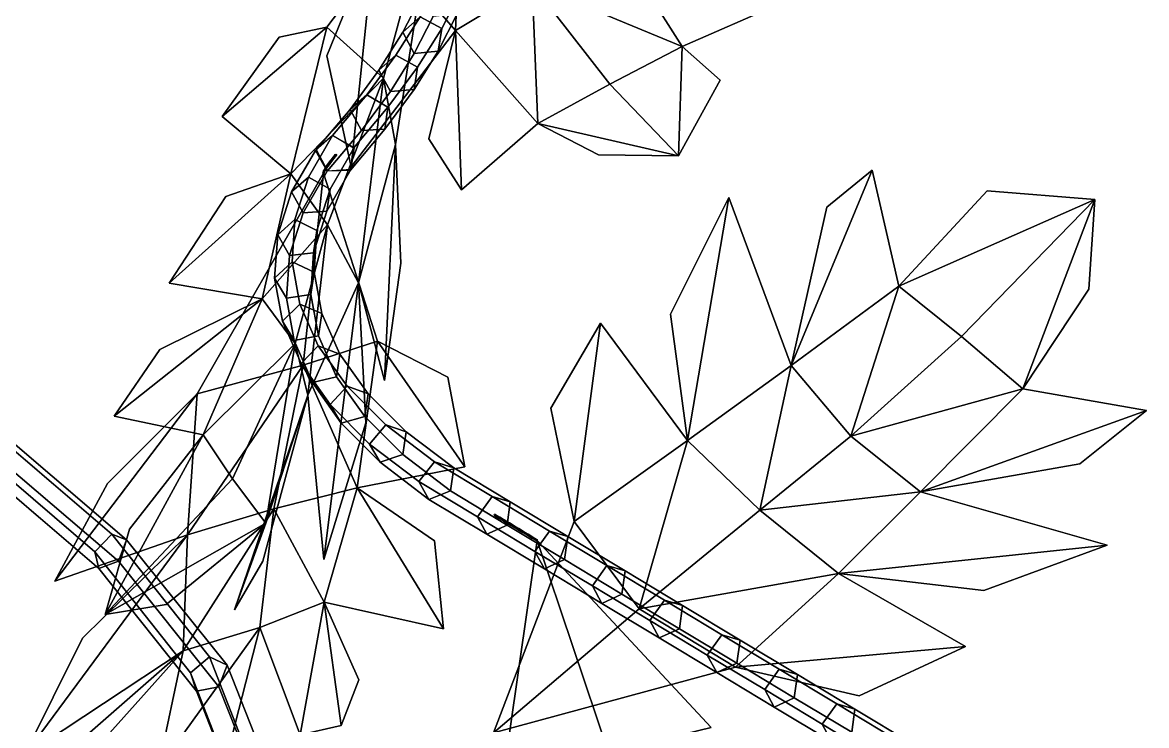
# Model space of a CAD drawing. Header units: metres. Extents: x -349 to 464, y -383 to 362.
# Drawn here: x 318.5 to 381.3, y 20.8 to 60 of the extents above; entities that cross this region are included whole.
import ezdxf

# ---------------------------------------------------------------- set-up
doc = ezdxf.new("R2010")
doc.units = ezdxf.units.M

msp = doc.modelspace()

# ---------------------------------------------------------------- linework, layer by layer
at = {"layer": 'Breeder_Leaf', "color": 3}
for points in [[(341.6225, 67.8382, 623.3669), (338.6625, 56.9272, 617.5729), (335.4989, 59.7669, 612.5406)], [(341.6225, 67.8382, 623.3669), (335.4989, 59.7669, 612.5406), (338.6625, 56.9272, 617.5729)], [(339.3452, 53.2165, 622.4314), (338.6625, 56.9272, 617.5729), (341.6225, 67.8382, 623.3669)], [(339.3452, 53.2165, 622.4314), (341.6225, 67.8382, 623.3669), (338.6625, 56.9272, 617.5729)], [(343.0362, 67.6921, 588.0978), (342.69, 59.5863, 593.0864), (338.1809, 64.7814, 589.3542)], [(343.0362, 67.6921, 588.0978), (338.1809, 64.7814, 589.3542), (342.69, 59.5863, 593.0864)], [(343.0362, 67.6921, 588.0978), (346.9749, 62.1674, 591.9406), (342.69, 59.5863, 593.0864)], [(343.0362, 67.6921, 588.0978), (342.69, 59.5863, 593.0864), (346.9749, 62.1674, 591.9406)], [(336.8562, 51.9666, 598.1259), (335.5002, 58.165, 593.4692), (338.1809, 64.7814, 589.3542)], [(336.8562, 51.9666, 598.1259), (338.1809, 64.7814, 589.3542), (335.5002, 58.165, 593.4692)], [(342.69, 59.5863, 593.0864), (336.8562, 51.9666, 598.1259), (338.1809, 64.7814, 589.3542)], [(342.69, 59.5863, 593.0864), (338.1809, 64.7814, 589.3542), (336.8562, 51.9666, 598.1259)], [(351.3622, 64.9654, 591.9699), (355.3488, 58.6849, 596.4969), (346.9749, 62.1674, 591.9406)], [(351.3622, 64.9654, 591.9699), (346.9749, 62.1674, 591.9406), (355.3488, 58.6849, 596.4969)], [(351.3622, 64.9654, 591.9699), (360.8106, 61.0615, 599.4649), (355.3488, 58.6849, 596.4969)], [(351.3622, 64.9654, 591.9699), (355.3488, 58.6849, 596.4969), (360.8106, 61.0615, 599.4649)], [(346.9749, 62.1674, 591.9406), (347.2883, 54.3922, 598.6256), (342.69, 59.5863, 593.0864)], [(346.9749, 62.1674, 591.9406), (342.69, 59.5863, 593.0864), (347.2883, 54.3922, 598.6256)], [(355.3488, 58.6849, 596.4969), (351.3061, 56.5925, 597.6579), (346.9749, 62.1674, 591.9406)], [(355.3488, 58.6849, 596.4969), (346.9749, 62.1674, 591.9406), (351.3061, 56.5925, 597.6579)], [(346.9749, 62.1674, 591.9406), (351.3061, 56.5925, 597.6579), (347.2883, 54.3922, 598.6256)], [(346.9749, 62.1674, 591.9406), (347.2883, 54.3922, 598.6256), (351.3061, 56.5925, 597.6579)], [(333.5025, 51.578, 608.4553), (329.6518, 54.7849, 601.6871), (335.4989, 59.7669, 612.5406)], [(333.5025, 51.578, 608.4553), (335.4989, 59.7669, 612.5406), (329.6518, 54.7849, 601.6871)], [(329.6518, 54.7849, 601.6871), (332.8414, 59.208, 605.9032), (335.4989, 59.7669, 612.5406)], [(329.6518, 54.7849, 601.6871), (335.4989, 59.7669, 612.5406), (332.8414, 59.208, 605.9032)], [(338.6625, 56.9272, 617.5729), (333.5025, 51.578, 608.4553), (335.4989, 59.7669, 612.5406)], [(338.6625, 56.9272, 617.5729), (335.4989, 59.7669, 612.5406), (333.5025, 51.578, 608.4553)], [(343.0254, 50.6771, 603.229), (341.2012, 53.5219, 599.6125), (342.69, 59.5863, 593.0864)], [(343.0254, 50.6771, 603.229), (342.69, 59.5863, 593.0864), (341.2012, 53.5219, 599.6125)], [(347.2883, 54.3922, 598.6256), (343.0254, 50.6771, 603.229), (342.69, 59.5863, 593.0864)], [(347.2883, 54.3922, 598.6256), (342.69, 59.5863, 593.0864), (343.0254, 50.6771, 603.229)], [(355.3488, 58.6849, 596.4969), (355.1386, 52.579, 606.8022), (351.3061, 56.5925, 597.6579)], [(355.3488, 58.6849, 596.4969), (351.3061, 56.5925, 597.6579), (355.1386, 52.579, 606.8022)], [(355.3488, 58.6849, 596.4969), (357.4687, 56.8153, 603.1997), (355.1386, 52.579, 606.8022)], [(355.3488, 58.6849, 596.4969), (355.1386, 52.579, 606.8022), (357.4687, 56.8153, 603.1997)], [(338.6625, 56.9272, 617.5729), (335.541, 48.723, 613.0726), (333.5025, 51.578, 608.4553)], [(338.6625, 56.9272, 617.5729), (333.5025, 51.578, 608.4553), (335.541, 48.723, 613.0726)], [(337.281, 45.4923, 617.5571), (335.541, 48.723, 613.0726), (338.6625, 56.9272, 617.5729)], [(337.281, 45.4923, 617.5571), (338.6625, 56.9272, 617.5729), (335.541, 48.723, 613.0726)], [(339.3452, 53.2165, 622.4314), (337.281, 45.4923, 617.5571), (338.6625, 56.9272, 617.5729)], [(339.3452, 53.2165, 622.4314), (338.6625, 56.9272, 617.5729), (337.281, 45.4923, 617.5571)], [(351.3061, 56.5925, 597.6579), (355.1386, 52.579, 606.8022), (347.2883, 54.3922, 598.6256)], [(351.3061, 56.5925, 597.6579), (347.2883, 54.3922, 598.6256), (355.1386, 52.579, 606.8022)], [(355.1386, 52.579, 606.8022), (350.6731, 52.643, 604.1407), (347.2883, 54.3922, 598.6256)], [(355.1386, 52.579, 606.8022), (347.2883, 54.3922, 598.6256), (350.6731, 52.643, 604.1407)], [(339.3452, 53.2165, 622.4314), (338.7198, 40.04029, 623.7763), (337.281, 45.4923, 617.5571)], [(339.3452, 53.2165, 622.4314), (337.281, 45.4923, 617.5571), (338.7198, 40.04029, 623.7763)], [(339.3452, 53.2165, 622.4314), (339.6389, 46.5847, 625.2259), (338.7198, 40.04029, 623.7763)], [(339.3452, 53.2165, 622.4314), (338.7198, 40.04029, 623.7763), (339.6389, 46.5847, 625.2259)], [(331.8961, 44.5984, 605.3001), (326.6924, 45.4787, 595.8324), (333.5025, 51.578, 608.4553)], [(331.8961, 44.5984, 605.3001), (333.5025, 51.578, 608.4553), (326.6924, 45.4787, 595.8324)], [(326.6924, 45.4787, 595.8324), (329.8578, 50.3152, 601.174), (333.5025, 51.578, 608.4553)], [(326.6924, 45.4787, 595.8324), (333.5025, 51.578, 608.4553), (329.8578, 50.3152, 601.174)], [(335.3189, 51.6061, 671.7344), (334.1867, 40.8944, 678.4694), (328.2696, 39.2975, 676.0542)], [(335.3189, 51.6061, 671.7344), (328.2696, 39.2975, 676.0542), (334.1867, 40.8944, 678.4694)], [(335.541, 48.723, 613.0726), (331.8961, 44.5984, 605.3001), (333.5025, 51.578, 608.4553)], [(335.541, 48.723, 613.0726), (333.5025, 51.578, 608.4553), (331.8961, 44.5984, 605.3001)], [(338.331, 42.2262, 682.8159), (334.1867, 40.8944, 678.4694), (335.3189, 51.6061, 671.7344)], [(338.331, 42.2262, 682.8159), (335.3189, 51.6061, 671.7344), (334.1867, 40.8944, 678.4694)], [(361.4352, 40.8747, 399.9663), (365.9599, 51.7786, 395.3489), (367.4603, 45.2967, 395.497)], [(361.4352, 40.8747, 399.9663), (367.4603, 45.2967, 395.497), (365.9599, 51.7786, 395.3489)], [(361.4352, 40.8747, 399.9663), (363.4242, 49.7103, 396.4868), (365.9599, 51.7786, 395.3489)], [(361.4352, 40.8747, 399.9663), (365.9599, 51.7786, 395.3489), (363.4242, 49.7103, 396.4868)], [(355.6543, 36.6835, 403.3509), (354.7011, 43.7448, 399.2428), (357.9495, 50.2577, 395.873)], [(355.6543, 36.6835, 403.3509), (357.9495, 50.2577, 395.873), (354.7011, 43.7448, 399.2428)], [(355.6543, 36.6835, 403.3509), (357.9495, 50.2577, 395.873), (361.4352, 40.8747, 399.9663)], [(355.6543, 36.6835, 403.3509), (361.4352, 40.8747, 399.9663), (357.9495, 50.2577, 395.873)], [(367.4603, 45.2967, 395.497), (372.3827, 50.6197, 396.092), (378.3924, 50.1464, 396.202)], [(367.4603, 45.2967, 395.497), (378.3924, 50.1464, 396.202), (372.3827, 50.6197, 396.092)], [(367.4603, 45.2967, 395.497), (378.3924, 50.1464, 396.202), (370.952, 42.4955, 396.9223)], [(367.4603, 45.2967, 395.497), (370.952, 42.4955, 396.9223), (378.3924, 50.1464, 396.202)], [(370.952, 42.4955, 396.9223), (378.3924, 50.1464, 396.202), (374.3876, 39.5702, 398.1713)], [(370.952, 42.4955, 396.9223), (374.3876, 39.5702, 398.1713), (378.3924, 50.1464, 396.202)], [(378.3924, 50.1464, 396.202), (378.064, 45.1438, 397.5787), (374.3876, 39.5702, 398.1713)], [(378.3924, 50.1464, 396.202), (374.3876, 39.5702, 398.1713), (378.064, 45.1438, 397.5787)], [(335.541, 48.723, 613.0726), (333.7285, 42.09446, 609.3875), (331.8961, 44.5984, 605.3001)], [(335.541, 48.723, 613.0726), (331.8961, 44.5984, 605.3001), (333.7285, 42.09446, 609.3875)], [(334.4351, 39.2273, 613.6723), (333.7285, 42.09446, 609.3875), (335.541, 48.723, 613.0726)], [(334.4351, 39.2273, 613.6723), (335.541, 48.723, 613.0726), (333.7285, 42.09446, 609.3875)], [(337.281, 45.4923, 617.5571), (334.4351, 39.2273, 613.6723), (335.541, 48.723, 613.0726)], [(337.281, 45.4923, 617.5571), (335.541, 48.723, 613.0726), (334.4351, 39.2273, 613.6723)], [(337.281, 45.4923, 617.5571), (335.3452, 30.04503, 619.3115), (334.4351, 39.2273, 613.6723)], [(337.281, 45.4923, 617.5571), (334.4351, 39.2273, 613.6723), (335.3452, 30.04503, 619.3115)], [(337.281, 45.4923, 617.5571), (337.6895, 37.676, 620.084), (335.3452, 30.04503, 619.3115)], [(337.281, 45.4923, 617.5571), (335.3452, 30.04503, 619.3115), (337.6895, 37.676, 620.084)], [(361.4352, 40.8747, 399.9663), (367.4603, 45.2967, 395.497), (364.769, 36.9239, 400.5628)], [(361.4352, 40.8747, 399.9663), (364.769, 36.9239, 400.5628), (367.4603, 45.2967, 395.497)], [(367.4603, 45.2967, 395.497), (370.952, 42.4955, 396.9223), (364.769, 36.9239, 400.5628)], [(367.4603, 45.2967, 395.497), (364.769, 36.9239, 400.5628), (370.952, 42.4955, 396.9223)], [(328.5896, 37.00032, 602.1155), (323.6341, 38.03996, 596.8688), (331.8961, 44.5984, 605.3001)], [(328.5896, 37.00032, 602.1155), (331.8961, 44.5984, 605.3001), (323.6341, 38.03996, 596.8688)], [(323.6341, 38.03996, 596.8688), (326.1826, 41.7628, 598.9048), (331.8961, 44.5984, 605.3001)], [(323.6341, 38.03996, 596.8688), (331.8961, 44.5984, 605.3001), (326.1826, 41.7628, 598.9048)], [(333.7285, 42.09446, 609.3875), (328.5896, 37.00032, 602.1155), (331.8961, 44.5984, 605.3001)], [(333.7285, 42.09446, 609.3875), (331.8961, 44.5984, 605.3001), (328.5896, 37.00032, 602.1155)], [(349.3112, 32.1663, 408.5512), (348.0191, 38.489, 405.3528), (350.7843, 43.2396, 401.4079)], [(349.3112, 32.1663, 408.5512), (350.7843, 43.2396, 401.4079), (348.0191, 38.489, 405.3528)], [(349.3112, 32.1663, 408.5512), (350.7843, 43.2396, 401.4079), (355.6543, 36.6835, 403.3509)], [(349.3112, 32.1663, 408.5512), (355.6543, 36.6835, 403.3509), (350.7843, 43.2396, 401.4079)], [(333.7285, 42.09446, 609.3875), (330.2389, 34.5407, 605.742), (328.5896, 37.00032, 602.1155)], [(333.7285, 42.09446, 609.3875), (328.5896, 37.00032, 602.1155), (330.2389, 34.5407, 605.742)], [(332.0949, 32.078, 609.2859), (330.2389, 34.5407, 605.742), (333.7285, 42.09446, 609.3875)], [(332.0949, 32.078, 609.2859), (333.7285, 42.09446, 609.3875), (330.2389, 34.5407, 605.742)], [(334.4351, 39.2273, 613.6723), (332.0949, 32.078, 609.2859), (333.7285, 42.09446, 609.3875)], [(334.4351, 39.2273, 613.6723), (333.7285, 42.09446, 609.3875), (332.0949, 32.078, 609.2859)], [(338.331, 42.2262, 682.8159), (337.197, 34.04389, 687.2258), (334.1867, 40.8944, 678.4694)], [(338.331, 42.2262, 682.8159), (334.1867, 40.8944, 678.4694), (337.197, 34.04389, 687.2258)], [(338.331, 42.2262, 682.8159), (343.2129, 35.2223, 692.9611), (337.197, 34.04389, 687.2258)], [(338.331, 42.2262, 682.8159), (337.197, 34.04389, 687.2258), (343.2129, 35.2223, 692.9611)], [(338.331, 42.2262, 682.8159), (342.261, 40.2298, 688.512), (343.2129, 35.2223, 692.9611)], [(338.331, 42.2262, 682.8159), (343.2129, 35.2223, 692.9611), (342.261, 40.2298, 688.512)], [(364.769, 36.9239, 400.5628), (370.952, 42.4955, 396.9223), (374.3876, 39.5702, 398.1713)], [(364.769, 36.9239, 400.5628), (374.3876, 39.5702, 398.1713), (370.952, 42.4955, 396.9223)], [(334.1867, 40.8944, 678.4694), (327.724, 31.4237, 681.0978), (328.2696, 39.2975, 676.0542)], [(334.1867, 40.8944, 678.4694), (328.2696, 39.2975, 676.0542), (327.724, 31.4237, 681.0978)], [(334.1867, 40.8944, 678.4694), (332.5441, 32.8764, 683.9756), (327.724, 31.4237, 681.0978)], [(334.1867, 40.8944, 678.4694), (327.724, 31.4237, 681.0978), (332.5441, 32.8764, 683.9756)], [(337.197, 34.04389, 687.2258), (332.5441, 32.8764, 683.9756), (334.1867, 40.8944, 678.4694)], [(337.197, 34.04389, 687.2258), (334.1867, 40.8944, 678.4694), (332.5441, 32.8764, 683.9756)], [(355.6543, 36.6835, 403.3509), (361.4352, 40.8747, 399.9663), (359.6952, 32.7935, 404.8054)], [(355.6543, 36.6835, 403.3509), (359.6952, 32.7935, 404.8054), (361.4352, 40.8747, 399.9663)], [(361.4352, 40.8747, 399.9663), (364.769, 36.9239, 400.5628), (359.6952, 32.7935, 404.8054)], [(361.4352, 40.8747, 399.9663), (359.6952, 32.7935, 404.8054), (364.769, 36.9239, 400.5628)], [(364.769, 36.9239, 400.5628), (374.3876, 39.5702, 398.1713), (368.6698, 33.8227, 401.7877)], [(364.769, 36.9239, 400.5628), (368.6698, 33.8227, 401.7877), (374.3876, 39.5702, 398.1713)], [(374.3876, 39.5702, 398.1713), (381.2868, 38.3673, 400.2011), (368.6698, 33.8227, 401.7877)], [(374.3876, 39.5702, 398.1713), (368.6698, 33.8227, 401.7877), (381.2868, 38.3673, 400.2011)], [(327.724, 31.4237, 681.0978), (320.3142, 28.8315, 678.049), (328.2696, 39.2975, 676.0542)], [(327.724, 31.4237, 681.0978), (328.2696, 39.2975, 676.0542), (320.3142, 28.8315, 678.049)], [(320.3142, 28.8315, 678.049), (323.2478, 34.2836, 675.019), (328.2696, 39.2975, 676.0542)], [(320.3142, 28.8315, 678.049), (328.2696, 39.2975, 676.0542), (323.2478, 34.2836, 675.019)], [(334.4351, 39.2273, 613.6723), (330.3433, 27.231, 613.4963), (332.0949, 32.078, 609.2859)], [(334.4351, 39.2273, 613.6723), (332.0949, 32.078, 609.2859), (330.3433, 27.231, 613.4963)], [(334.4351, 39.2273, 613.6723), (331.9274, 29.9435, 614.9575), (330.3433, 27.231, 613.4963)], [(334.4351, 39.2273, 613.6723), (330.3433, 27.231, 613.4963), (331.9274, 29.9435, 614.9575)], [(381.2868, 38.3673, 400.2011), (377.5618, 35.3851, 401.5168), (368.6698, 33.8227, 401.7877)], [(381.2868, 38.3673, 400.2011), (368.6698, 33.8227, 401.7877), (377.5618, 35.3851, 401.5168)], [(330.2389, 34.5407, 605.742), (323.1188, 26.9686, 603.2153), (328.5896, 37.00032, 602.1155)], [(330.2389, 34.5407, 605.742), (328.5896, 37.00032, 602.1155), (323.1188, 26.9686, 603.2153)], [(323.1188, 26.9686, 603.2153), (324.4771, 31.7294, 601.6281), (328.5896, 37.00032, 602.1155)], [(323.1188, 26.9686, 603.2153), (328.5896, 37.00032, 602.1155), (324.4771, 31.7294, 601.6281)], [(349.3112, 32.1663, 408.5512), (355.6543, 36.6835, 403.3509), (352.9459, 27.2816, 409.4284)], [(349.3112, 32.1663, 408.5512), (352.9459, 27.2816, 409.4284), (355.6543, 36.6835, 403.3509)], [(355.6543, 36.6835, 403.3509), (359.6952, 32.7935, 404.8054), (352.9459, 27.2816, 409.4284)], [(355.6543, 36.6835, 403.3509), (352.9459, 27.2816, 409.4284), (359.6952, 32.7935, 404.8054)], [(359.6952, 32.7935, 404.8054), (364.769, 36.9239, 400.5628), (368.6698, 33.8227, 401.7877)], [(359.6952, 32.7935, 404.8054), (368.6698, 33.8227, 401.7877), (364.769, 36.9239, 400.5628)], [(332.0949, 32.078, 609.2859), (323.1188, 26.9686, 603.2153), (330.2389, 34.5407, 605.742)], [(332.0949, 32.078, 609.2859), (330.2389, 34.5407, 605.742), (323.1188, 26.9686, 603.2153)], [(337.197, 34.04389, 687.2258), (335.3611, 27.6522, 691.4938), (332.5441, 32.8764, 683.9756)], [(337.197, 34.04389, 687.2258), (332.5441, 32.8764, 683.9756), (335.3611, 27.6522, 691.4938)], [(337.197, 34.04389, 687.2258), (342.0296, 26.1665, 699.8764), (335.3611, 27.6522, 691.4938)], [(337.197, 34.04389, 687.2258), (335.3611, 27.6522, 691.4938), (342.0296, 26.1665, 699.8764)], [(337.197, 34.04389, 687.2258), (341.5245, 31.09105, 693.5662), (342.0296, 26.1665, 699.8764)], [(337.197, 34.04389, 687.2258), (342.0296, 26.1665, 699.8764), (341.5245, 31.09105, 693.5662)], [(359.6952, 32.7935, 404.8054), (368.6698, 33.8227, 401.7877), (364.0788, 29.2566, 406.1836)], [(359.6952, 32.7935, 404.8054), (364.0788, 29.2566, 406.1836), (368.6698, 33.8227, 401.7877)], [(368.6698, 33.8227, 401.7877), (379.0801, 30.8415, 402.2641), (364.0788, 29.2566, 406.1836)], [(368.6698, 33.8227, 401.7877), (364.0788, 29.2566, 406.1836), (379.0801, 30.8415, 402.2641)], [(332.5441, 32.8764, 683.9756), (327.4872, 24.9485, 685.487), (327.724, 31.4237, 681.0978)], [(332.5441, 32.8764, 683.9756), (327.724, 31.4237, 681.0978), (327.4872, 24.9485, 685.487)], [(332.5441, 32.8764, 683.9756), (331.7683, 26.2443, 688.0026), (327.4872, 24.9485, 685.487)], [(332.5441, 32.8764, 683.9756), (327.4872, 24.9485, 685.487), (331.7683, 26.2443, 688.0026)], [(335.3611, 27.6522, 691.4938), (331.7683, 26.2443, 688.0026), (332.5441, 32.8764, 683.9756)], [(335.3611, 27.6522, 691.4938), (332.5441, 32.8764, 683.9756), (331.7683, 26.2443, 688.0026)], [(352.9459, 27.2816, 409.4284), (359.6952, 32.7935, 404.8054), (364.0788, 29.2566, 406.1836)], [(352.9459, 27.2816, 409.4284), (364.0788, 29.2566, 406.1836), (359.6952, 32.7935, 404.8054)], [(332.0949, 32.078, 609.2859), (326.5361, 27.5248, 608.1515), (323.1188, 26.9686, 603.2153)], [(332.0949, 32.078, 609.2859), (323.1188, 26.9686, 603.2153), (326.5361, 27.5248, 608.1515)], [(349.3112, 32.1663, 408.5512), (352.9459, 27.2816, 409.4284), (344.823, 20.3637, 416.3234)], [(349.3112, 32.1663, 408.5512), (344.823, 20.3637, 416.3234), (352.9459, 27.2816, 409.4284)], [(327.4872, 24.9485, 685.487), (318.574, 19.0646, 683.6364), (327.724, 31.4237, 681.0978)], [(327.4872, 24.9485, 685.487), (327.724, 31.4237, 681.0978), (318.574, 19.0646, 683.6364)], [(318.574, 19.0646, 683.6364), (321.8598, 25.6416, 680.8274), (327.724, 31.4237, 681.0978)], [(318.574, 19.0646, 683.6364), (327.724, 31.4237, 681.0978), (321.8598, 25.6416, 680.8274)], [(347.2461, 31.1125, 715.402), (351.231, 19.273, 717.7099), (345.1886, 16.7237, 718.3318)], [(347.2461, 31.1125, 715.402), (345.1886, 16.7237, 718.3318), (351.231, 19.273, 717.7099)], [(356.9674, 20.6692, 719.4375), (351.231, 19.273, 717.7099), (347.2461, 31.1125, 715.402)], [(356.9674, 20.6692, 719.4375), (347.2461, 31.1125, 715.402), (351.231, 19.273, 717.7099)], [(379.0801, 30.8415, 402.2641), (372.1938, 28.3102, 405.1126), (364.0788, 29.2566, 406.1836)], [(379.0801, 30.8415, 402.2641), (364.0788, 29.2566, 406.1836), (372.1938, 28.3102, 405.1126)], [(352.9459, 27.2816, 409.4284), (364.0788, 29.2566, 406.1836), (358.3233, 24.03456, 411.4121)], [(352.9459, 27.2816, 409.4284), (358.3233, 24.03456, 411.4121), (364.0788, 29.2566, 406.1836)], [(364.0788, 29.2566, 406.1836), (371.1737, 25.1912, 408.1973), (358.3233, 24.03456, 411.4121)], [(364.0788, 29.2566, 406.1836), (358.3233, 24.03456, 411.4121), (371.1737, 25.1912, 408.1973)], [(335.3611, 27.6522, 691.4938), (334.0219, 20.2455, 695.873), (331.7683, 26.2443, 688.0026)], [(335.3611, 27.6522, 691.4938), (331.7683, 26.2443, 688.0026), (334.0219, 20.2455, 695.873)], [(335.3611, 27.6522, 691.4938), (336.307, 20.7759, 702.1008), (334.0219, 20.2455, 695.873)], [(335.3611, 27.6522, 691.4938), (334.0219, 20.2455, 695.873), (336.307, 20.7759, 702.1008)], [(335.3611, 27.6522, 691.4938), (337.2845, 23.3158, 699.957), (336.307, 20.7759, 702.1008)], [(335.3611, 27.6522, 691.4938), (336.307, 20.7759, 702.1008), (337.2845, 23.3158, 699.957)], [(344.823, 20.3637, 416.3234), (352.9459, 27.2816, 409.4284), (358.3233, 24.03456, 411.4121)], [(344.823, 20.3637, 416.3234), (358.3233, 24.03456, 411.4121), (352.9459, 27.2816, 409.4284)], [(331.7683, 26.2443, 688.0026), (326.085, 18.3471, 691.2543), (327.4872, 24.9485, 685.487)], [(331.7683, 26.2443, 688.0026), (327.4872, 24.9485, 685.487), (326.085, 18.3471, 691.2543)], [(331.7683, 26.2443, 688.0026), (329.9883, 19.346, 693.6391), (326.085, 18.3471, 691.2543)], [(331.7683, 26.2443, 688.0026), (326.085, 18.3471, 691.2543), (329.9883, 19.346, 693.6391)], [(334.0219, 20.2455, 695.873), (329.9883, 19.346, 693.6391), (331.7683, 26.2443, 688.0026)], [(334.0219, 20.2455, 695.873), (331.7683, 26.2443, 688.0026), (329.9883, 19.346, 693.6391)], [(371.1737, 25.1912, 408.1973), (365.2314, 22.4339, 410.3416), (358.3233, 24.03456, 411.4121)], [(371.1737, 25.1912, 408.1973), (358.3233, 24.03456, 411.4121), (365.2314, 22.4339, 410.3416)], [(326.085, 18.3471, 691.2543), (319.2695, 15.767, 691.0124), (327.4872, 24.9485, 685.487)], [(326.085, 18.3471, 691.2543), (327.4872, 24.9485, 685.487), (319.2695, 15.767, 691.0124)], [(319.2695, 15.767, 691.0124), (320.9282, 19.215, 687.8724), (327.4872, 24.9485, 685.487)], [(319.2695, 15.767, 691.0124), (327.4872, 24.9485, 685.487), (320.9282, 19.215, 687.8724)]]:
    msp.add_3dface(points, dxfattribs=at)
at = {"layer": 'Breeder_Petiole', "color": 3}
for points in [[(341.7667, 62.4184, 647.8774), (340.7112, 60.3474, 653.1116), (339.7504, 59.4781, 652.5737), (340.7955, 61.5241, 647.4028)], [(342.9879, 61.7797, 647.8134), (341.9237, 59.6893, 653.0959), (340.7112, 60.3474, 653.1116), (341.7667, 62.4184, 647.8774)], [(342.787, 60.5113, 647.3093), (341.7276, 58.4335, 652.5594), (341.9237, 59.6893, 653.0959), (342.9879, 61.7797, 647.8134)], [(340.7955, 61.5241, 647.4028), (339.7504, 59.4781, 652.5737), (340.3921, 58.3038, 652.2385), (341.4398, 60.3543, 647.0569)], [(340.7112, 60.3474, 653.1116), (339.3659, 58.2033, 658.249), (338.4189, 57.36, 657.6489), (339.7504, 59.4781, 652.5737)], [(341.9237, 59.6893, 653.0959), (340.5669, 57.5252, 658.2808), (339.3659, 58.2033, 658.249), (340.7112, 60.3474, 653.1116)], [(341.4398, 60.3543, 647.0569), (340.3921, 58.3038, 652.2385), (341.7276, 58.4335, 652.5594), (342.787, 60.5113, 647.3093)], [(341.7276, 58.4335, 652.5594), (340.3773, 56.2825, 657.7124), (340.5669, 57.5252, 658.2808), (341.9237, 59.6893, 653.0959)], [(339.7504, 59.4781, 652.5737), (338.4189, 57.36, 657.6489), (339.0574, 56.181, 657.3241), (340.3921, 58.3038, 652.2385)], [(340.3921, 58.3038, 652.2385), (339.0574, 56.181, 657.3241), (340.3773, 56.2825, 657.7124), (341.7276, 58.4335, 652.5594)], [(339.3659, 58.2033, 658.249), (337.7346, 55.9928, 663.2742), (336.805, 55.1763, 662.613), (338.4189, 57.36, 657.6489)], [(340.5669, 57.5252, 658.2808), (338.9215, 55.294, 663.3524), (337.7346, 55.9928, 663.2742), (339.3659, 58.2033, 658.249)], [(338.4189, 57.36, 657.6489), (336.805, 55.1763, 662.613), (337.4397, 53.9925, 662.2984), (339.0574, 56.181, 657.3241)], [(340.3773, 56.2825, 657.7124), (338.7403, 54.06485, 662.7527), (338.9215, 55.294, 663.3524), (340.5669, 57.5252, 658.2808)], [(337.7346, 55.9928, 663.2742), (335.8223, 53.7227, 668.1721), (334.9133, 52.9337, 667.4514), (336.805, 55.1763, 662.613)], [(338.9215, 55.294, 663.3524), (336.9925, 53.00264, 668.2955), (335.8223, 53.7227, 668.1721), (337.7346, 55.9928, 663.2742)], [(339.0574, 56.181, 657.3241), (337.4397, 53.9925, 662.2984), (338.7403, 54.06485, 662.7527), (340.3773, 56.2825, 657.7124)], [(338.7403, 54.06485, 662.7527), (336.8214, 51.7873, 667.6653), (336.9925, 53.00264, 668.2955), (338.9215, 55.294, 663.3524)], [(336.805, 55.1763, 662.613), (334.9133, 52.9337, 667.4514), (335.5437, 51.745, 667.1466), (337.4397, 53.9925, 662.2984)], [(337.4397, 53.9925, 662.2984), (335.5437, 51.745, 667.1466), (336.8214, 51.7873, 667.6653), (338.7403, 54.06485, 662.7527)], [(335.8202, 53.7156, 668.1888), (334.4805, 51.3928, 673.2368), (333.5396, 50.5651, 672.6062), (334.8792, 52.8878, 667.5582)], [(337.0251, 53.04388, 668.1995), (335.6855, 50.721, 673.2474), (334.4805, 51.3928, 673.2368), (335.8202, 53.7156, 668.1888)], [(334.8792, 52.8878, 667.5582), (333.5396, 50.5651, 672.6062), (334.1856, 49.4017, 672.2423), (335.5253, 51.7245, 667.1943)], [(336.8439, 51.8203, 667.5884), (335.5042, 49.4975, 672.6364), (335.6855, 50.721, 673.2474), (337.0251, 53.04388, 668.1995)], [(335.6324, 52.2033, 669.0224), (335.5385, 52.07277, 669.4607), (335.5057, 52.04334, 669.4449), (335.5999, 52.1743, 669.0043)], [(335.5999, 52.1743, 669.0043), (335.5057, 52.04334, 669.4449), (335.526, 52.00276, 669.4372), (335.6205, 52.1336, 668.9959)], [(335.6205, 52.1336, 668.9959), (335.526, 52.00276, 669.4372), (335.5706, 52.00665, 669.4479), (335.665, 52.137, 669.0084)], [(335.6723, 52.1798, 669.0247), (335.5783, 52.04967, 669.4623), (335.5385, 52.07277, 669.4607), (335.6324, 52.2033, 669.0224)], [(335.665, 52.137, 669.0084), (335.5706, 52.00665, 669.4479), (335.5783, 52.04967, 669.4623), (335.6723, 52.1798, 669.0247)], [(335.7422, 52.3481, 668.5923), (335.6324, 52.2033, 669.0224), (335.5999, 52.1743, 669.0043), (335.7101, 52.3197, 668.572)], [(335.7101, 52.3197, 668.572), (335.5999, 52.1743, 669.0043), (335.6205, 52.1336, 668.9959), (335.731, 52.2789, 668.5629)], [(335.731, 52.2789, 668.5629), (335.6205, 52.1336, 668.9959), (335.665, 52.137, 669.0084), (335.7754, 52.2817, 668.5772)], [(335.7823, 52.3242, 668.5953), (335.6723, 52.1798, 669.0247), (335.6324, 52.2033, 669.0224), (335.7422, 52.3481, 668.5923)], [(335.7754, 52.2817, 668.5772), (335.665, 52.137, 669.0084), (335.6723, 52.1798, 669.0247), (335.7823, 52.3242, 668.5953)], [(335.8677, 52.5068, 668.1716), (335.7422, 52.3481, 668.5923), (335.7101, 52.3197, 668.572), (335.836, 52.479, 668.149)], [(335.836, 52.479, 668.149), (335.7101, 52.3197, 668.572), (335.731, 52.2789, 668.5629), (335.8573, 52.4381, 668.1392)], [(335.8573, 52.4381, 668.1392), (335.731, 52.2789, 668.5629), (335.7754, 52.2817, 668.5772), (335.9015, 52.4403, 668.1553)], [(335.9079, 52.4825, 668.1752), (335.7823, 52.3242, 668.5953), (335.7422, 52.3481, 668.5923), (335.8677, 52.5068, 668.1716)], [(335.9015, 52.4403, 668.1553), (335.7754, 52.2817, 668.5772), (335.7823, 52.3242, 668.5953), (335.9079, 52.4825, 668.1752)], [(336.009, 52.6795, 667.7601), (335.8677, 52.5068, 668.1716), (335.836, 52.479, 668.149), (335.977, 52.6514, 667.7374)], [(335.977, 52.6514, 667.7374), (335.836, 52.479, 668.149), (335.8573, 52.4381, 668.1392), (335.9984, 52.6103, 667.7275)], [(335.9984, 52.6103, 667.7275), (335.8573, 52.4381, 668.1392), (335.9015, 52.4403, 668.1553), (336.043, 52.6125, 667.7437)], [(336.0495, 52.655, 667.7638), (335.9079, 52.4825, 668.1752), (335.8677, 52.5068, 668.1716), (336.009, 52.6795, 667.7601)], [(336.043, 52.6125, 667.7437), (335.9015, 52.4403, 668.1553), (335.9079, 52.4825, 668.1752), (336.0495, 52.655, 667.7638)], [(335.5253, 51.7245, 667.1943), (334.1856, 49.4017, 672.2423), (335.5042, 49.4975, 672.6364), (336.8439, 51.8203, 667.5884)], [(335.3261, 51.6987, 671.2752), (335.3145, 51.6437, 671.7388), (335.2815, 51.6129, 671.7343), (335.2932, 51.6682, 671.2686)], [(335.2932, 51.6682, 671.2686), (335.2815, 51.6129, 671.7343), (335.3008, 51.5729, 671.73), (335.3125, 51.6284, 671.2636)], [(335.3544, 51.7695, 670.8146), (335.3261, 51.6987, 671.2752), (335.2932, 51.6682, 671.2686), (335.3214, 51.7392, 670.8057)], [(335.3214, 51.7392, 670.8057), (335.2932, 51.6682, 671.2686), (335.3125, 51.6284, 671.2636), (335.3409, 51.6991, 670.8)], [(335.3125, 51.6284, 671.2636), (335.3008, 51.5729, 671.73), (335.345, 51.5785, 671.7318), (335.3567, 51.6337, 671.2672)], [(335.3409, 51.6991, 670.8), (335.3125, 51.6284, 671.2636), (335.3567, 51.6337, 671.2672), (335.3853, 51.7041, 670.8054)], [(335.365, 51.6769, 671.2743), (335.3534, 51.6219, 671.7372), (335.3145, 51.6437, 671.7388), (335.3261, 51.6987, 671.2752)], [(335.3993, 51.8556, 670.3578), (335.3544, 51.7695, 670.8146), (335.3214, 51.7392, 670.8057), (335.3663, 51.8255, 670.3466)], [(335.3663, 51.8255, 670.3466), (335.3214, 51.7392, 670.8057), (335.3409, 51.6991, 670.8), (335.386, 51.7852, 670.3403)], [(335.3936, 51.7474, 670.8143), (335.365, 51.6769, 671.2743), (335.3261, 51.6987, 671.2752), (335.3544, 51.7695, 670.8146)], [(335.386, 51.7852, 670.3403), (335.3409, 51.6991, 670.8), (335.3853, 51.7041, 670.8054), (335.4306, 51.7899, 670.3474)], [(335.3567, 51.6337, 671.2672), (335.345, 51.5785, 671.7318), (335.3534, 51.6219, 671.7372), (335.365, 51.6769, 671.2743)], [(335.4387, 51.8332, 670.3582), (335.3936, 51.7474, 670.8143), (335.3544, 51.7695, 670.8146), (335.3993, 51.8556, 670.3578)], [(335.3853, 51.7041, 670.8054), (335.3567, 51.6337, 671.2672), (335.365, 51.6769, 671.2743), (335.3936, 51.7474, 670.8143)], [(335.4608, 51.9567, 669.9062), (335.3993, 51.8556, 670.3578), (335.3663, 51.8255, 670.3466), (335.4278, 51.9269, 669.8927)], [(335.4278, 51.9269, 669.8927), (335.3663, 51.8255, 670.3466), (335.386, 51.7852, 670.3403), (335.4478, 51.8865, 669.8857)], [(335.4306, 51.7899, 670.3474), (335.3853, 51.7041, 670.8054), (335.3936, 51.7474, 670.8143), (335.4387, 51.8332, 670.3582)], [(335.4478, 51.8865, 669.8857), (335.386, 51.7852, 670.3403), (335.4306, 51.7899, 670.3474), (335.4924, 51.8908, 669.8946)], [(335.5003, 51.934, 669.9072), (335.4387, 51.8332, 670.3582), (335.3993, 51.8556, 670.3578), (335.4608, 51.9567, 669.9062)], [(335.5385, 52.07277, 669.4607), (335.4608, 51.9567, 669.9062), (335.4278, 51.9269, 669.8927), (335.5057, 52.04334, 669.4449)], [(335.5057, 52.04334, 669.4449), (335.4278, 51.9269, 669.8927), (335.4478, 51.8865, 669.8857), (335.526, 52.00276, 669.4372)], [(335.4924, 51.8908, 669.8946), (335.4306, 51.7899, 670.3474), (335.4387, 51.8332, 670.3582), (335.5003, 51.934, 669.9072)], [(335.526, 52.00276, 669.4372), (335.4478, 51.8865, 669.8857), (335.4924, 51.8908, 669.8946), (335.5706, 52.00665, 669.4479)], [(335.5783, 52.04967, 669.4623), (335.5003, 51.934, 669.9072), (335.4608, 51.9567, 669.9062), (335.5385, 52.07277, 669.4607)], [(335.5706, 52.00665, 669.4479), (335.4924, 51.8908, 669.8946), (335.5003, 51.934, 669.9072), (335.5783, 52.04967, 669.4623)], [(334.4805, 51.3928, 673.2368), (333.725, 49.02955, 678.4063), (332.7625, 48.1621, 677.8686), (333.5396, 50.5651, 672.6062)], [(335.6855, 50.721, 673.2474), (334.9518, 48.4071, 678.3015), (333.725, 49.02955, 678.4063), (334.4805, 51.3928, 673.2368)], [(333.5396, 50.5651, 672.6062), (332.7625, 48.1621, 677.8686), (333.4174, 47.02446, 677.4443), (334.1856, 49.4017, 672.2423)], [(335.5042, 49.4975, 672.6364), (334.7627, 47.1749, 677.7104), (334.9518, 48.4071, 678.3015), (335.6855, 50.721, 673.2474)], [(333.725, 49.02955, 678.4063), (333.5641, 46.6569, 683.624), (332.5905, 45.7493, 683.1807), (332.7625, 48.1621, 677.8686)], [(334.1856, 49.4017, 672.2423), (333.4174, 47.02446, 677.4443), (334.7627, 47.1749, 677.7104), (335.5042, 49.4975, 672.6364)], [(334.9518, 48.4071, 678.3015), (334.7994, 46.08424, 683.4021), (333.5641, 46.6569, 683.624), (333.725, 49.02955, 678.4063)], [(334.7627, 47.1749, 677.7104), (334.6049, 44.8433, 682.8316), (334.7994, 46.08424, 683.4021), (334.9518, 48.4071, 678.3015)], [(332.7625, 48.1621, 677.8686), (332.5905, 45.7493, 683.1807), (333.2475, 44.6375, 682.6956), (333.4174, 47.02446, 677.4443)], [(333.4174, 47.02446, 677.4443), (333.2475, 44.6375, 682.6956), (334.6049, 44.8433, 682.8316), (334.7627, 47.1749, 677.7104)], [(333.5641, 46.6569, 683.624), (333.9995, 44.2993, 688.8328), (333.0256, 43.3515, 688.4846), (332.5905, 45.7493, 683.1807)], [(334.7994, 46.08424, 683.4021), (335.2301, 43.7761, 688.4935), (333.9995, 44.2993, 688.8328), (333.5641, 46.6569, 683.624)], [(334.6049, 44.8433, 682.8316), (335.0324, 42.5262, 687.9441), (335.2301, 43.7761, 688.4935), (334.7994, 46.08424, 683.4021)], [(332.5905, 45.7493, 683.1807), (333.0256, 43.3515, 688.4846), (333.6778, 42.2653, 687.9387), (333.2475, 44.6375, 682.6956)], [(333.2475, 44.6375, 682.6956), (333.6778, 42.2653, 687.9387), (335.0324, 42.5262, 687.9441), (334.6049, 44.8433, 682.8316)], [(333.9995, 44.2993, 688.8328), (335.0265, 41.9807, 693.9756), (334.063, 40.993, 693.7221), (333.0256, 43.3515, 688.4846)], [(335.2301, 43.7761, 688.4935), (336.2392, 41.5064, 693.52), (335.0265, 41.9807, 693.9756), (333.9995, 44.2993, 688.8328)], [(333.0256, 43.3515, 688.4846), (334.063, 40.993, 693.7221), (334.7035, 39.932, 693.116), (333.6778, 42.2653, 687.9387)], [(335.0324, 42.5262, 687.9441), (336.0408, 40.2475, 692.9918), (336.2392, 41.5064, 693.52), (335.2301, 43.7761, 688.4935)], [(333.6778, 42.2653, 687.9387), (334.7035, 39.932, 693.116), (336.0408, 40.2475, 692.9918), (335.0324, 42.5262, 687.9441)], [(335.0265, 41.9807, 693.9756), (336.634, 39.7247, 698.996), (335.6916, 38.6979, 698.8359), (334.063, 40.993, 693.7221)], [(336.2392, 41.5064, 693.52), (337.8158, 39.2981, 698.4265), (336.634, 39.7247, 698.996), (335.0265, 41.9807, 693.9756)], [(336.0408, 40.2475, 692.9918), (337.619, 38.03024, 697.9195), (337.8158, 39.2981, 698.4265), (336.2392, 41.5064, 693.52)], [(334.063, 40.993, 693.7221), (335.6916, 38.6979, 698.8359), (336.3137, 37.6614, 698.1711), (334.7035, 39.932, 693.116)], [(334.7035, 39.932, 693.116), (336.3137, 37.6614, 698.1711), (337.619, 38.03024, 697.9195), (336.0408, 40.2475, 692.9918)], [(336.634, 39.7247, 698.996), (338.8046, 37.5542, 703.8393), (337.8937, 36.4896, 703.7699), (335.6916, 38.6979, 698.8359)], [(337.8158, 39.2981, 698.4265), (339.9429, 37.1736, 703.1591), (338.8046, 37.5542, 703.8393), (336.634, 39.7247, 698.996)], [(337.619, 38.03024, 697.9195), (339.7501, 35.8969, 702.6731), (339.9429, 37.1736, 703.1591), (337.8158, 39.2981, 698.4265)], [(314.5769, 37.3001, 430.6577), (322.5388, 30.4678, 422.4456), (323.4941, 31.4573, 422.552), (315.3968, 38.3894, 430.8683)], [(315.3968, 38.3894, 430.8683), (323.4941, 31.4573, 422.552), (324.3195, 31.1497, 423.6138), (316.0017, 38.2441, 432.0996)], [(335.6916, 38.6979, 698.8359), (337.8937, 36.4896, 703.7699), (338.4908, 35.4766, 703.0485), (336.3137, 37.6614, 698.1711)], [(316.0017, 38.2441, 432.0996), (324.3195, 31.1497, 423.6138), (323.8619, 29.9464, 424.1714), (315.5442, 37.04088, 432.6572)], [(336.3137, 37.6614, 698.1711), (338.4908, 35.4766, 703.0485), (339.7501, 35.8969, 702.6731), (337.619, 38.03024, 697.9195)], [(314.6675, 36.4714, 431.757), (322.7648, 29.5393, 423.4407), (322.5388, 30.4678, 422.4456), (314.5769, 37.3001, 430.6577)], [(315.5442, 37.04088, 432.6572), (323.8619, 29.9464, 424.1714), (322.7648, 29.5393, 423.4407), (314.6675, 36.4714, 431.757)], [(338.8046, 37.5542, 703.8393), (341.5149, 35.4913, 708.4521), (340.6454, 34.3905, 708.4701), (337.8937, 36.4896, 703.7699)], [(339.9429, 37.1736, 703.1591), (342.5974, 35.1545, 707.666), (341.5149, 35.4913, 708.4521), (338.8046, 37.5542, 703.8393)], [(339.7501, 35.8969, 702.6731), (342.4109, 33.8693, 707.2005), (342.5974, 35.1545, 707.666), (339.9429, 37.1736, 703.1591)], [(337.8937, 36.4896, 703.7699), (340.6454, 34.3905, 708.4701), (341.2115, 33.3998, 707.6946), (338.4908, 35.4766, 703.0485)], [(338.4908, 35.4766, 703.0485), (341.2115, 33.3998, 707.6946), (342.4109, 33.8693, 707.2005), (339.7501, 35.8969, 702.6731)], [(341.5149, 35.4913, 708.4521), (344.7355, 33.5569, 712.784), (343.9171, 32.4219, 712.8849), (340.6454, 34.3905, 708.4701)], [(342.5974, 35.1545, 707.666), (345.7506, 33.2612, 711.8978), (344.7355, 33.5569, 712.784), (341.5149, 35.4913, 708.4521)], [(342.4109, 33.8693, 707.2005), (345.5728, 31.9677, 711.4521), (345.7506, 33.2612, 711.8978), (342.5974, 35.1545, 707.666)], [(340.6454, 34.3905, 708.4701), (343.9171, 32.4219, 712.8849), (344.4461, 31.452, 712.0588), (341.2115, 33.3998, 707.6946)], [(341.2115, 33.3998, 707.6946), (344.4461, 31.452, 712.0588), (345.5728, 31.9677, 711.4521), (342.4109, 33.8693, 707.2005)], [(344.7355, 33.5569, 712.784), (347.9441, 31.6277, 717.1031), (347.1257, 30.4927, 717.2041), (343.9171, 32.4219, 712.8849)], [(345.7506, 33.2612, 711.8978), (348.9592, 31.3319, 716.217), (347.9441, 31.6277, 717.1031), (344.7355, 33.5569, 712.784)], [(345.5728, 31.9677, 711.4521), (348.7814, 30.0385, 715.7713), (348.9592, 31.3319, 716.217), (345.7506, 33.2612, 711.8978)], [(343.9171, 32.4219, 712.8849), (347.1257, 30.4927, 717.2041), (347.6547, 29.5228, 716.3779), (344.4461, 31.452, 712.0588)], [(344.8765, 32.5695, 712.2382), (345.1393, 32.4112, 712.5917), (345.1113, 32.3725, 712.5952), (344.8484, 32.5304, 712.2416)], [(344.8484, 32.5304, 712.2416), (345.1113, 32.3725, 712.5952), (345.1294, 32.3394, 712.567), (344.8665, 32.4971, 712.2133)], [(344.8665, 32.4971, 712.2133), (345.1294, 32.3394, 712.567), (345.1678, 32.357, 712.5463), (344.9053, 32.5148, 712.1924)], [(344.9114, 32.5593, 712.2077), (345.1739, 32.4012, 712.5615), (345.1393, 32.4112, 712.5917), (344.8765, 32.5695, 712.2382)], [(344.9053, 32.5148, 712.1924), (345.1678, 32.357, 712.5463), (345.1739, 32.4012, 712.5615), (344.9114, 32.5593, 712.2077)], [(345.1393, 32.4112, 712.5917), (345.402, 32.253, 712.9453), (345.3743, 32.2146, 712.9487), (345.1113, 32.3725, 712.5952)], [(345.1113, 32.3725, 712.5952), (345.3743, 32.2146, 712.9487), (345.3922, 32.1817, 712.9207), (345.1294, 32.3394, 712.567)], [(345.1294, 32.3394, 712.567), (345.3922, 32.1817, 712.9207), (345.4304, 32.1992, 712.9002), (345.1678, 32.357, 712.5463)], [(345.1739, 32.4012, 712.5615), (345.4364, 32.243, 712.9153), (345.402, 32.253, 712.9453), (345.1393, 32.4112, 712.5917)], [(345.1678, 32.357, 712.5463), (345.4304, 32.1992, 712.9002), (345.4364, 32.243, 712.9153), (345.1739, 32.4012, 712.5615)], [(345.402, 32.253, 712.9453), (345.6648, 32.09481, 713.2988), (345.6373, 32.05666, 713.3022), (345.3743, 32.2146, 712.9487)], [(345.3743, 32.2146, 712.9487), (345.6373, 32.05666, 713.3022), (345.6551, 32.02405, 713.2745), (345.3922, 32.1817, 712.9207)], [(345.3922, 32.1817, 712.9207), (345.6551, 32.02405, 713.2745), (345.6929, 32.04139, 713.2541), (345.4304, 32.1992, 712.9002)], [(345.4364, 32.243, 712.9153), (345.6989, 32.08487, 713.269), (345.6648, 32.09481, 713.2988), (345.402, 32.253, 712.9453)], [(345.4304, 32.1992, 712.9002), (345.6929, 32.04139, 713.2541), (345.6989, 32.08487, 713.269), (345.4364, 32.243, 712.9153)], [(345.6648, 32.09481, 713.2988), (345.9276, 31.9365, 713.6524), (345.9003, 31.8987, 713.6558), (345.6373, 32.05666, 713.3022)], [(345.6373, 32.05666, 713.3022), (345.9003, 31.8987, 713.6558), (345.9179, 31.8663, 713.6282), (345.6551, 32.02405, 713.2745)], [(345.6551, 32.02405, 713.2745), (345.9179, 31.8663, 713.6282), (345.9555, 31.8835, 713.608), (345.6929, 32.04139, 713.2541)], [(345.6989, 32.08487, 713.269), (345.9614, 31.9267, 713.6229), (345.9276, 31.9365, 713.6524), (345.6648, 32.09481, 713.2988)], [(345.6929, 32.04139, 713.2541), (345.9555, 31.8835, 713.608), (345.9614, 31.9267, 713.6229), (345.6989, 32.08487, 713.269)], [(322.5388, 30.4678, 422.4456), (327.8908, 23.7222, 412.2789), (328.9462, 24.6102, 412.2481), (323.4941, 31.4573, 422.552)], [(323.4941, 31.4573, 422.552), (328.9462, 24.6102, 412.2481), (329.9343, 24.1372, 413.0866), (324.3195, 31.1497, 423.6138)], [(344.4461, 31.452, 712.0588), (347.6547, 29.5228, 716.3779), (348.7814, 30.0385, 715.7713), (345.5728, 31.9677, 711.4521)], [(345.9276, 31.9365, 713.6524), (346.1903, 31.7783, 714.006), (346.1632, 31.7407, 714.0093), (345.9003, 31.8987, 713.6558)], [(345.9003, 31.8987, 713.6558), (346.1632, 31.7407, 714.0093), (346.1808, 31.7086, 713.9819), (345.9179, 31.8663, 713.6282)], [(345.9179, 31.8663, 713.6282), (346.1808, 31.7086, 713.9819), (346.218, 31.7257, 713.9619), (345.9555, 31.8835, 713.608)], [(345.9614, 31.9267, 713.6229), (346.2239, 31.7685, 713.9766), (346.1903, 31.7783, 714.006), (345.9276, 31.9365, 713.6524)], [(345.9555, 31.8835, 713.608), (346.218, 31.7257, 713.9619), (346.2239, 31.7685, 713.9766), (345.9614, 31.9267, 713.6229)], [(346.1903, 31.7783, 714.006), (346.4531, 31.62, 714.3595), (346.4262, 31.5828, 714.3629), (346.1632, 31.7407, 714.0093)], [(346.1632, 31.7407, 714.0093), (346.4262, 31.5828, 714.3629), (346.4436, 31.5509, 714.3357), (346.1808, 31.7086, 713.9819)], [(346.1808, 31.7086, 713.9819), (346.4436, 31.5509, 714.3357), (346.4806, 31.5679, 714.3157), (346.218, 31.7257, 713.9619)], [(346.2239, 31.7685, 713.9766), (346.4864, 31.6103, 714.3304), (346.4531, 31.62, 714.3595), (346.1903, 31.7783, 714.006)], [(346.218, 31.7257, 713.9619), (346.4806, 31.5679, 714.3157), (346.4864, 31.6103, 714.3304), (346.2239, 31.7685, 713.9766)], [(346.4531, 31.62, 714.3595), (346.7159, 31.4618, 714.7131), (346.6892, 31.4248, 714.7164), (346.4262, 31.5828, 714.3629)], [(346.4262, 31.5828, 714.3629), (346.6892, 31.4248, 714.7164), (346.7064, 31.3932, 714.6895), (346.4436, 31.5509, 714.3357)], [(346.4436, 31.5509, 714.3357), (346.7064, 31.3932, 714.6895), (346.7431, 31.41, 714.6697), (346.4806, 31.5679, 714.3157)], [(346.4864, 31.6103, 714.3304), (346.7489, 31.4522, 714.6842), (346.7159, 31.4618, 714.7131), (346.4531, 31.62, 714.3595)], [(346.4806, 31.5679, 714.3157), (346.7431, 31.41, 714.6697), (346.7489, 31.4522, 714.6842), (346.4864, 31.6103, 714.3304)], [(346.7159, 31.4618, 714.7131), (346.9786, 31.3036, 715.0666), (346.9521, 31.2669, 715.0699), (346.6892, 31.4248, 714.7164)], [(346.6892, 31.4248, 714.7164), (346.9521, 31.2669, 715.0699), (346.9693, 31.2355, 715.0432), (346.7064, 31.3932, 714.6895)], [(346.7064, 31.3932, 714.6895), (346.9693, 31.2355, 715.0432), (347.0057, 31.2522, 715.0236), (346.7431, 31.41, 714.6697)], [(346.7489, 31.4522, 714.6842), (347.0114, 31.294, 715.038), (346.9786, 31.3036, 715.0666), (346.7159, 31.4618, 714.7131)], [(346.7431, 31.41, 714.6697), (347.0057, 31.2522, 715.0236), (347.0114, 31.294, 715.038), (346.7489, 31.4522, 714.6842)], [(347.9441, 31.6277, 717.1031), (351.1527, 29.6984, 721.4223), (350.3343, 28.5634, 721.5233), (347.1257, 30.4927, 717.2041)], [(348.9592, 31.3319, 716.217), (352.1678, 29.4026, 720.5361), (351.1527, 29.6984, 721.4223), (347.9441, 31.6277, 717.1031)], [(324.3195, 31.1497, 423.6138), (329.9343, 24.1372, 413.0866), (329.4768, 22.9339, 413.6441), (323.8619, 29.9464, 424.1714)], [(346.9786, 31.3036, 715.0666), (347.2413, 31.1456, 715.4203), (347.2149, 31.1089, 715.4236), (346.9521, 31.2669, 715.0699)], [(346.9521, 31.2669, 715.0699), (347.2149, 31.1089, 715.4236), (347.232, 31.07759, 715.3969), (346.9693, 31.2355, 715.0432)], [(346.9693, 31.2355, 715.0432), (347.232, 31.07759, 715.3969), (347.2684, 31.09426, 715.3773), (347.0057, 31.2522, 715.0236)], [(347.0114, 31.294, 715.038), (347.2742, 31.136, 715.3917), (347.2413, 31.1456, 715.4203), (346.9786, 31.3036, 715.0666)], [(347.0057, 31.2522, 715.0236), (347.2684, 31.09426, 715.3773), (347.2742, 31.136, 715.3917), (347.0114, 31.294, 715.038)], [(348.7814, 30.0385, 715.7713), (351.99, 28.1092, 720.0905), (352.1678, 29.4026, 720.5361), (348.9592, 31.3319, 716.217)], [(322.7648, 29.5393, 423.4407), (328.2169, 22.6921, 413.1367), (327.8908, 23.7222, 412.2789), (322.5388, 30.4678, 422.4456)], [(347.1257, 30.4927, 717.2041), (350.3343, 28.5634, 721.5233), (350.8633, 27.5935, 720.6971), (347.6547, 29.5228, 716.3779)], [(323.8619, 29.9464, 424.1714), (329.4768, 22.9339, 413.6441), (328.2169, 22.6921, 413.1367), (322.7648, 29.5393, 423.4407)], [(347.6547, 29.5228, 716.3779), (350.8633, 27.5935, 720.6971), (351.99, 28.1092, 720.0905), (348.7814, 30.0385, 715.7713)], [(351.1527, 29.6984, 721.4223), (354.3613, 27.7692, 725.7415), (353.5429, 26.6342, 725.8424), (350.3343, 28.5634, 721.5233)], [(352.1678, 29.4026, 720.5361), (355.3763, 27.4734, 724.8553), (354.3613, 27.7692, 725.7415), (351.1527, 29.6984, 721.4223)], [(351.99, 28.1092, 720.0905), (355.1985, 26.1799, 724.4096), (355.3763, 27.4734, 724.8553), (352.1678, 29.4026, 720.5361)], [(350.3343, 28.5634, 721.5233), (353.5429, 26.6342, 725.8424), (354.0719, 25.6642, 725.0162), (350.8633, 27.5935, 720.6971)], [(350.8633, 27.5935, 720.6971), (354.0719, 25.6642, 725.0162), (355.1985, 26.1799, 724.4096), (351.99, 28.1092, 720.0905)], [(354.3613, 27.7692, 725.7415), (357.5699, 25.8399, 730.0606), (356.7515, 24.7049, 730.1616), (353.5429, 26.6342, 725.8424)], [(355.3763, 27.4734, 724.8553), (358.5849, 25.5441, 729.1744), (357.5699, 25.8399, 730.0606), (354.3613, 27.7692, 725.7415)], [(355.1985, 26.1799, 724.4096), (358.4071, 24.2507, 728.7288), (358.5849, 25.5441, 729.1744), (355.3763, 27.4734, 724.8553)], [(353.5429, 26.6342, 725.8424), (356.7515, 24.7049, 730.1616), (357.2805, 23.735, 729.3354), (354.0719, 25.6642, 725.0162)], [(354.0719, 25.6642, 725.0162), (357.2805, 23.735, 729.3354), (358.4071, 24.2507, 728.7288), (355.1985, 26.1799, 724.4096)], [(357.5699, 25.8399, 730.0606), (360.7784, 23.9106, 734.3798), (359.9601, 22.7756, 734.4807), (356.7515, 24.7049, 730.1616)], [(358.5849, 25.5441, 729.1744), (361.7935, 23.6149, 733.4936), (360.7784, 23.9106, 734.3798), (357.5699, 25.8399, 730.0606)], [(358.4071, 24.2507, 728.7288), (361.6157, 22.3214, 733.0479), (361.7935, 23.6149, 733.4936), (358.5849, 25.5441, 729.1744)], [(327.8908, 23.7222, 412.2789), (330.3123, 17.4676, 400.7668), (331.4262, 18.2583, 400.574), (328.9462, 24.6102, 412.2481)], [(328.9462, 24.6102, 412.2481), (331.4262, 18.2583, 400.574), (332.5098, 17.6269, 401.149), (329.9343, 24.1372, 413.0866)], [(356.7515, 24.7049, 730.1616), (359.9601, 22.7756, 734.4807), (360.4891, 21.8057, 733.6545), (357.2805, 23.735, 729.3354)], [(329.9343, 24.1372, 413.0866), (332.5098, 17.6269, 401.149), (332.0522, 16.4236, 401.7065), (329.4768, 22.9339, 413.6441)], [(357.2805, 23.735, 729.3354), (360.4891, 21.8057, 733.6545), (361.6157, 22.3214, 733.0479), (358.4071, 24.2507, 728.7288)], [(360.7784, 23.9106, 734.3798), (363.987, 21.9814, 738.6989), (363.1687, 20.8464, 738.7999), (359.9601, 22.7756, 734.4807)], [(361.7935, 23.6149, 733.4936), (365.0021, 21.6856, 737.8127), (363.987, 21.9814, 738.6989), (360.7784, 23.9106, 734.3798)], [(328.2169, 22.6921, 413.1367), (330.6969, 16.3402, 401.4627), (330.3123, 17.4676, 400.7668), (327.8908, 23.7222, 412.2789)], [(361.6157, 22.3214, 733.0479), (364.8243, 20.3922, 737.3671), (365.0021, 21.6856, 737.8127), (361.7935, 23.6149, 733.4936)], [(329.4768, 22.9339, 413.6441), (332.0522, 16.4236, 401.7065), (330.6969, 16.3402, 401.4627), (328.2169, 22.6921, 413.1367)], [(359.9601, 22.7756, 734.4807), (363.1687, 20.8464, 738.7999), (363.6977, 19.8765, 737.9737), (360.4891, 21.8057, 733.6545)], [(360.4891, 21.8057, 733.6545), (363.6977, 19.8765, 737.9737), (364.8243, 20.3922, 737.3671), (361.6157, 22.3214, 733.0479)], [(363.987, 21.9814, 738.6989), (367.1956, 20.05218, 743.0181), (366.3773, 18.9171, 743.119), (363.1687, 20.8464, 738.7999)], [(365.0021, 21.6856, 737.8127), (368.2107, 19.7564, 742.1319), (367.1956, 20.05218, 743.0181), (363.987, 21.9814, 738.6989)], [(364.8243, 20.3922, 737.3671), (368.0329, 18.4629, 741.6862), (368.2107, 19.7564, 742.1319), (365.0021, 21.6856, 737.8127)], [(363.1687, 20.8464, 738.7999), (366.3773, 18.9171, 743.119), (366.9063, 17.9472, 742.2928), (363.6977, 19.8765, 737.9737)]]:
    msp.add_3dface(points, dxfattribs=at)

doc.saveas('drawing.dxf')
